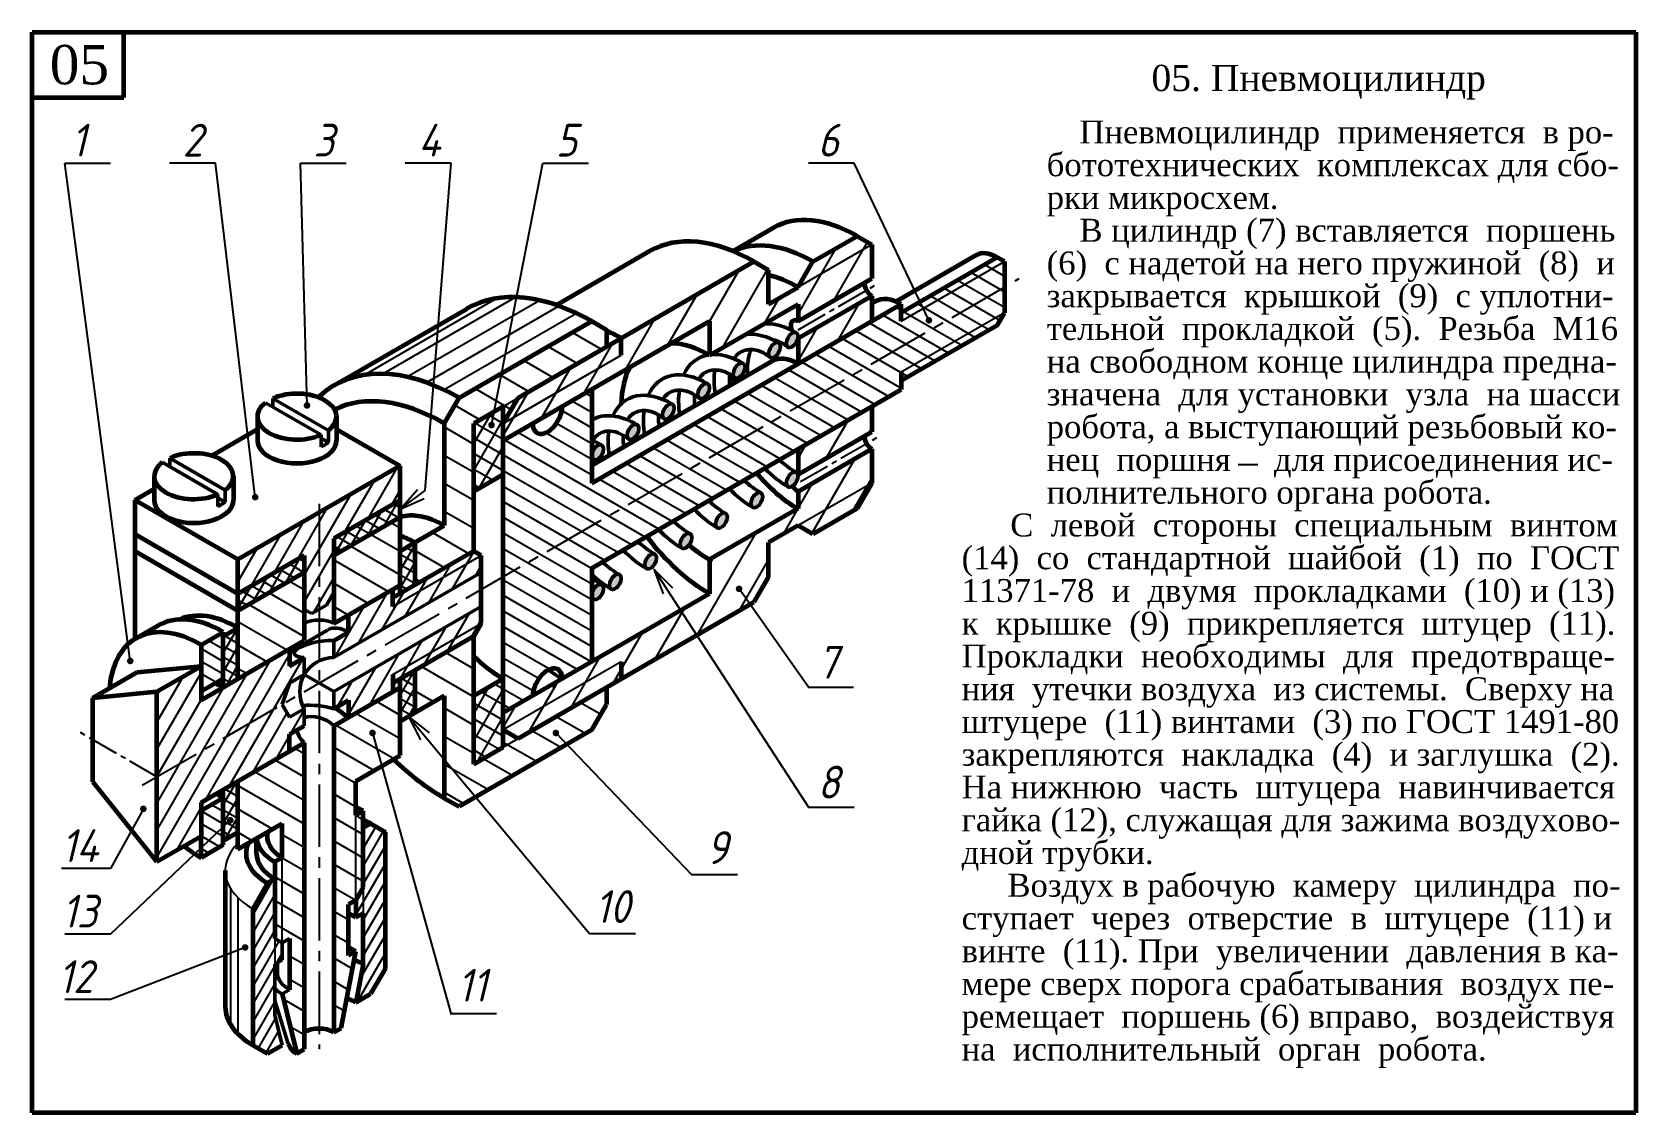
# Model space of a CAD drawing. Header units: millimetres. Extents: x -255 to 513, y 132 to 472.
# Drawn here: x -255 to -10, y 132 to 297 of the extents above; entities that cross this region are included whole.
import ezdxf

# ---------------------------------------------------------------- set-up
doc = ezdxf.new("R2010")
doc.units = ezdxf.units.MM
doc.header["$LTSCALE"] = 0.5
doc.linetypes.add('осевая2', pattern=[28.575, 19.05, -3.175, 3.175, -3.175])
doc.styles.get("Standard").update_dxf_attribs({"font": 'isocpeui.ttf', "width": 0.9})
doc.styles.add('стиль1', font='TIMES.TTF')
pattern_1 = [(150, (-287.7212, 68.9085), (-1.54781, -2.68089), [])]
pattern_2 = [(60, (-287.7212, 68.9085), (-1.78726, 1.031875), [])]
pattern_3 = [(60, (-287.7212, 68.9085), (-1.251082, 0.722313), []), (150, (-287.7212, 68.9085), (-0.722313, -1.251082), [])]

msp = doc.modelspace()

# ---------------------------------------------------------------- hatches: boundary and pattern name
at = {"lineweight": -3}
h = msp.add_hatch(dxfattribs=at)
h.set_pattern_fill('ANSI31', scale=1.17, angle=15, style=0)
h.set_pattern_definition([(60, (-287.7212, 68.9085), (-3.21707, 1.857375), [])])
h.paths.add_polyline_path([(-165.01, 247.66), (-165.01, 250.26), (-180.77, 241.16), (-183.02, 237.26)], flags=17)
h.paths.add_polyline_path([(-151.5, 252.86), (-151.5, 247.66), (-137.99, 255.46), (-137.99, 252.86), (-126.73, 259.36), (-126.73, 264.56), (-137.99, 258.06), (-142.49, 255.46), (-142.49, 260.66), (-144.74, 261.96), (-165.01, 250.26), (-165.01, 247.66), (-183.02, 237.26), (-183.02, 234.66)])
h.paths.add_polyline_path([(-126.73, 264.56), (-128.98, 265.86), (-135.73, 261.96), (-137.99, 258.06)])
h.paths.add_polyline_path([(-128.98, 224.26), (-126.73, 228.16), (-137.99, 221.66), (-135.73, 220.36)])
h.paths.add_polyline_path([(-126.73, 228.16), (-126.73, 233.36), (-137.99, 226.86), (-137.99, 224.26), (-151.5, 216.46), (-151.5, 211.26), (-183.02, 193.06), (-183.02, 190.46), (-165.01, 200.86), (-165.01, 198.26), (-144.74, 209.96), (-142.49, 213.86), (-142.49, 219.06), (-137.99, 221.66)])
h.paths.add_polyline_path([(-165.01, 198.26), (-165.01, 200.86), (-183.02, 190.46), (-180.77, 189.16)])
h = msp.add_hatch(dxfattribs=at)
h.set_pattern_fill('ANSI31', scale=0.65, angle=105, style=0)
h.set_pattern_definition([(150, (-287.7212, 68.9085), (-1.031875, -1.78726), [])])
edge = h.paths.add_edge_path()
edge.add_line((-169.51, 242.46), (-174.01, 239.86))
edge.add_ellipse((-176.26, 238.56), major_axis=(-1.59, -2.76), ratio=0.57735, start_angle=315, end_angle=495, ccw=False)
edge.add_line((-178.52, 237.26), (-183.02, 234.66))
edge.add_line((-183.02, 234.66), (-183.02, 213.86))
edge.add_line((-183.02, 213.86), (-106.46, 258.06))
edge.add_line((-106.46, 258.06), (-106.46, 261.96))
edge.add_line((-106.46, 261.96), (-122.22, 252.86))
edge.add_line((-122.22, 252.86), (-122.22, 255.46))
edge.add_line((-122.22, 255.46), (-169.51, 228.16))
edge.add_line((-169.51, 228.16), (-169.51, 242.46))
h.paths.add_polyline_path([(-122.22, 254.16), (-122.22, 252.86), (-106.46, 261.96), (-107.59, 262.61)])
h.paths.add_polyline_path([(-107.59, 252.21), (-106.46, 254.16), (-122.22, 245.06), (-122.22, 243.76)], flags=17)
edge = h.paths.add_edge_path()
edge.add_line((-183.02, 213.86), (-183.02, 193.06))
edge.add_line((-183.02, 193.06), (-178.52, 195.66))
edge.add_ellipse((-176.26, 196.96), major_axis=(-1.59, -2.76), ratio=0.57735, start_angle=135, end_angle=315, ccw=False)
edge.add_line((-174.01, 198.26), (-169.51, 200.86))
edge.add_line((-169.51, 200.86), (-169.51, 215.16))
edge.add_line((-169.51, 215.16), (-122.22, 242.46))
edge.add_line((-122.22, 242.46), (-122.22, 245.06))
edge.add_line((-122.22, 245.06), (-106.46, 254.16))
edge.add_line((-106.46, 254.16), (-106.46, 258.06))
edge.add_line((-106.46, 258.06), (-183.02, 213.86))
h = msp.add_hatch(dxfattribs=at)
h.set_pattern_fill('ANSI31', scale=1.17, angle=15, style=0)
h.set_pattern_definition([(60, (3.4577, -58.0217), (-3.217068, 1.857375), [])])
h.paths.add_polyline_path([(-137.99, 250.26), (-137.99, 246.36), (-126.73, 252.86), (-126.73, 256.76)])
h.paths.add_polyline_path([(-137.99, 233.36), (-137.99, 229.46), (-126.73, 235.96), (-126.73, 239.86)])
h = msp.add_hatch(dxfattribs=at)
h.set_pattern_fill('ANSI31', scale=1.17, angle=105, style=0)
h.set_pattern_definition([(150, (-287.7212, 68.9085), (-1.857375, -3.21707), [])])
h.paths.add_polyline_path([(-192.03, 221.66), (-196.53, 219.06), (-196.53, 212.56), (-187.52, 217.76), (-187.52, 237.26), (-183.02, 239.86), (-180.77, 241.16), (-167.26, 248.96), (-167.26, 251.56), (-169.51, 252.86), (-189.77, 241.16), (-192.03, 237.26)])
h.paths.add_polyline_path([(-187.52, 204.76), (-196.53, 199.56), (-196.53, 193.06), (-192.03, 195.66), (-192.03, 180.06), (-189.77, 178.76), (-169.51, 190.46), (-167.26, 194.36), (-167.26, 196.96), (-180.77, 189.16), (-183.02, 187.86), (-187.52, 185.26)])
h.paths.add_polyline_path([(-180.77, 241.16), (-183.02, 239.86), (-183.02, 237.26)], flags=17)
h.paths.add_polyline_path([(-180.77, 189.16), (-183.02, 190.46), (-183.02, 187.86)], flags=17)
h = msp.add_hatch(color=7)
edge = h.paths.add_edge_path()
edge.add_ellipse((-168.61, 232.84), major_axis=(-0.64, -1.1), ratio=0.57735, start_angle=0, end_angle=360)
edge = h.paths.add_edge_path()
edge.add_ellipse((-163.2, 235.96), major_axis=(-0.64, -1.1), ratio=0.57735, start_angle=0, end_angle=360)
edge = h.paths.add_edge_path()
edge.add_ellipse((-157.8, 239.08), major_axis=(-0.64, -1.1), ratio=0.57735, start_angle=0, end_angle=360)
edge = h.paths.add_edge_path()
edge.add_ellipse((-152.4, 242.2), major_axis=(-0.64, -1.1), ratio=0.57735, start_angle=0, end_angle=360)
edge = h.paths.add_edge_path()
edge.add_ellipse((-146.99, 245.32), major_axis=(-0.64, -1.1), ratio=0.57735, start_angle=0, end_angle=360)
edge = h.paths.add_edge_path()
edge.add_ellipse((-141.59, 248.44), major_axis=(-0.64, -1.1), ratio=0.57735, start_angle=0, end_angle=360)
edge = h.paths.add_edge_path()
edge.add_ellipse((-138.89, 228.68), major_axis=(-0.64, -1.1), ratio=0.57735, start_angle=0, end_angle=360)
edge = h.paths.add_edge_path()
edge.add_ellipse((-144.29, 225.56), major_axis=(-0.64, -1.1), ratio=0.57735, start_angle=0, end_angle=360)
edge = h.paths.add_edge_path()
edge.add_ellipse((-149.69, 222.44), major_axis=(-0.64, -1.1), ratio=0.57735, start_angle=0, end_angle=360)
edge = h.paths.add_edge_path()
edge.add_ellipse((-155.1, 219.32), major_axis=(-0.64, -1.1), ratio=0.57735, start_angle=0, end_angle=360)
edge = h.paths.add_edge_path()
edge.add_ellipse((-160.5, 216.2), major_axis=(-0.64, -1.1), ratio=0.57735, start_angle=0, end_angle=360)
edge = h.paths.add_edge_path()
edge.add_ellipse((-165.91, 213.08), major_axis=(-0.64, -1.1), ratio=0.57735, start_angle=0, end_angle=360)
edge = h.paths.add_edge_path()
edge.add_ellipse((-168.61, 211.52), major_axis=(-0.64, -1.1), ratio=0.57735, start_angle=0, end_angle=360)
edge = h.paths.add_edge_path()
edge.add_ellipse((-138.89, 250), major_axis=(-0.64, -1.1), ratio=0.57735, start_angle=0, end_angle=360)
h = msp.add_hatch(dxfattribs=at)
h.set_pattern_fill('ANSI37', scale=0.65, angle=15, style=0)
h.set_pattern_definition([(60, (-287.7212, 68.9085), (-1.78726, 1.031875), []), (150, (-287.7212, 68.9085), (-1.031875, -1.78726), [])])
h.paths.add_polyline_path([(-187.52, 226.86), (-183.02, 229.46), (-183.02, 239.86), (-187.52, 237.26)])
h.paths.add_polyline_path([(-187.52, 185.26), (-183.02, 187.86), (-183.02, 198.26), (-187.52, 195.66)])
h = msp.add_hatch(dxfattribs=at)
h.set_pattern_fill('ANSI31', scale=0.65, angle=15, style=0)
h.set_pattern_definition(pattern_2)
h.paths.add_polyline_path([(-213.42, 217.11), (-213.42, 208.87), (-212.29, 208.22), (-211.16, 208.87), (-211.16, 223.61), (-223.55, 216.46), (-223.55, 211.26)])
h.paths.add_polyline_path([(-198.78, 225.56), (-198.78, 230.76), (-211.16, 223.61), (-211.16, 208.87), (-210.04, 209.52), (-208.91, 211.47), (-208.91, 219.71)])
h = msp.add_hatch(dxfattribs=at)
h.set_pattern_fill('ANSI37', scale=0.455, angle=15, style=0)
h.set_pattern_definition(pattern_3)
h.paths.add_polyline_path([(-223.55, 211.26), (-223.55, 208.66), (-213.42, 214.51), (-213.42, 217.11)])
h.paths.add_polyline_path([(-208.91, 219.71), (-208.91, 217.11), (-198.78, 222.96), (-198.78, 225.56)])
h = msp.add_hatch(dxfattribs=at)
h.set_pattern_fill('ANSI31', scale=0.975, angle=105, style=0)
h.set_pattern_definition(pattern_1)
h.paths.add_polyline_path([(-223.55, 208.66), (-223.55, 198.26), (-213.42, 204.11), (-213.42, 214.51)])
h.paths.add_polyline_path([(-208.91, 206.71), (-198.78, 212.56), (-198.78, 222.96), (-208.91, 217.11)])
h = msp.add_hatch(dxfattribs=at)
h.set_pattern_fill('ANSI37', scale=0.429, angle=15, style=0)
h.set_pattern_definition([(60, (-287.7212, 68.9085), (-1.179592, 0.681038), []), (150, (-287.7212, 68.9085), (-0.681038, -1.179592), [])])
h.paths.add_polyline_path([(-196.53, 219.06), (-198.78, 217.76), (-198.78, 211.26), (-196.53, 212.56)])
h.paths.add_polyline_path([(-196.53, 199.56), (-198.78, 198.26), (-198.78, 191.76), (-196.53, 193.06)])
h = msp.add_hatch(dxfattribs=at)
h.set_pattern_fill('ANSI31', scale=0.65, angle=15, style=0)
h.set_pattern_definition(pattern_2)
h.paths.add_polyline_path([(-216.79, 194.36), (-215.67, 197.61), (-213.42, 198.91), (-213.42, 201.51), (-215.67, 200.21), (-215.67, 202.81), (-229.18, 195.01), (-229.18, 200.21), (-235.93, 196.31), (-235.93, 183.31)])
h.paths.add_polyline_path([(-215.67, 187.21), (-215.67, 189.81), (-213.42, 191.11), (-213.42, 193.71), (-215.67, 192.41), (-216.79, 194.36), (-235.93, 183.31), (-235.93, 170.31), (-229.18, 174.21), (-229.18, 179.41)])
h.paths.add_polyline_path([(-206.66, 208.01), (-206.66, 205.41), (-208.91, 204.11), (-208.91, 201.51), (-186.4, 214.51), (-186.4, 217.11), (-199.91, 209.31), (-199.91, 211.91)])
h.paths.add_polyline_path([(-208.91, 196.31), (-208.91, 193.71), (-206.66, 195.01), (-206.66, 192.41), (-199.91, 196.31), (-199.91, 198.91), (-186.4, 206.71), (-186.4, 209.31)])
h.paths.add_polyline_path([(-199.91, 210.61), (-199.91, 209.31), (-186.4, 217.11), (-187.52, 217.76)])
h.paths.add_polyline_path([(-199.91, 198.91), (-199.91, 197.61), (-187.52, 204.76), (-186.4, 206.71)])
h = msp.add_hatch(dxfattribs=at)
h.set_pattern_fill('ANSI37', scale=0.455, angle=15, style=0)
h.set_pattern_definition(pattern_3)
h.paths.add_polyline_path([(-223.55, 206.06), (-225.8, 204.76), (-225.8, 196.96), (-223.55, 198.26)])
h.paths.add_polyline_path([(-223.55, 182.66), (-225.8, 181.36), (-225.8, 173.56), (-223.55, 174.86)])
h = msp.add_hatch(dxfattribs=at)
h.set_pattern_fill('ANSI31', scale=0.52, angle=105, style=0)
h.set_pattern_definition([(150, (-287.7212, 68.9085), (-0.8255, -1.429808), [])])
h.paths.add_polyline_path([(-225.8, 205.41), (-229.18, 203.46), (-229.18, 200.21), (-229.18, 196.31), (-225.8, 198.26)])
h.paths.add_polyline_path([(-225.8, 180.06), (-229.18, 178.11), (-229.18, 174.21), (-229.18, 170.96), (-225.8, 172.91)])
h = msp.add_hatch(dxfattribs=at)
h.set_pattern_fill('ANSI31', scale=0.975, angle=105, style=0)
h.set_pattern_definition(pattern_1)
h.paths.add_polyline_path([(-216.79, 170.96), (-217.92, 170.31), (-217.92, 158.61), (-216.79, 157.96)], flags=17)
h.paths.add_polyline_path([(-213.42, 188.51), (-223.55, 182.66), (-223.55, 172.26), (-216.79, 176.16), (-216.79, 170.96), (-216.79, 157.96), (-215.67, 158.61), (-215.67, 150.81), (-216.79, 150.16), (-214.54, 141.06), (-213.42, 141.71)])
h.paths.add_polyline_path([(-205.54, 177.46), (-205.54, 182.66), (-198.78, 186.56), (-198.78, 196.96), (-208.91, 191.11), (-208.91, 144.31), (-207.79, 144.96), (-205.54, 156.66), (-206.66, 156.01), (-206.66, 163.81), (-205.54, 164.46)])
h.paths.add_polyline_path([(-204.41, 178.11), (-205.54, 177.46), (-205.54, 164.46), (-204.41, 166.41)], flags=17)
h = msp.add_hatch(dxfattribs=at)
h.set_pattern_fill('ANSI31', scale=0.429, angle=15, style=0)
h.set_pattern_definition([(60, (-287.7212, 68.9085), (-1.179592, 0.681038), [])])
h.paths.add_polyline_path([(-217.92, 154.71), (-217.92, 158.61), (-217.92, 167.71), (-219.05, 167.06), (-221.3, 163.16), (-221.3, 142.36), (-219.05, 141.06), (-216.79, 142.36), (-217.92, 146.91)])
h.paths.add_polyline_path([(-217.92, 154.71), (-216.79, 155.36), (-216.79, 157.96), (-217.92, 158.61)], flags=17)
h.paths.add_polyline_path([(-204.41, 166.41), (-205.54, 164.46), (-205.54, 161.86), (-204.41, 162.51)], flags=17)
h.paths.add_polyline_path([(-204.41, 162.51), (-204.41, 154.71), (-205.54, 148.86), (-203.28, 150.16), (-201.03, 154.06), (-201.03, 174.86), (-203.28, 176.16), (-204.41, 175.51), (-204.41, 166.41)])

# ---------------------------------------------------------------- linework, layer by layer
at = {"color": 7, "lineweight": 60}
for p, q in [((-255, 132), (-255, 297)), ((-255, 297), (-10, 297)), ((-241, 287), (-241, 297)), ((-10, 297), (-10, 132)), ((-255, 287), (-241, 287)), ((-141.72, 267.12), (-147.92, 263.54)), ((-135.73, 261.96), (-128.98, 265.86)), ((-128.98, 265.86), (-126.73, 264.56)), ((-160.66, 263.54), (-174.87, 255.33)), ((-126.73, 264.56), (-126.73, 259.36)), ((-110.77, 262.92), (-123.02, 255.85)), ((-107.59, 262.61), (-122.22, 254.16)), ((-106.46, 261.96), (-107.59, 262.61)), ((-180.77, 241.16), (-144.74, 261.96)), ((-144.74, 261.96), (-142.49, 260.66)), ((-142.49, 255.46), (-142.49, 260.66)), ((-137.99, 258.06), (-135.73, 261.96)), ((-106.46, 261.96), (-106.46, 254.16)), ((-142.49, 255.46), (-137.99, 258.06)), ((-137.99, 252.86), (-126.73, 259.36)), ((-169.51, 228.16), (-122.22, 255.46)), ((-151.5, 247.66), (-137.99, 255.46)), ((-137.99, 250.26), (-126.73, 256.76)), ((-137.99, 255.46), (-137.99, 252.86)), ((-126.73, 256.76), (-126.73, 252.86)), ((-126.2, 255.85), (-126.73, 255.55)), ((-122.22, 252.86), (-122.22, 255.46)), ((-208.88, 243.05), (-188.61, 254.75)), ((-189.77, 241.16), (-169.51, 252.86)), ((-183.02, 234.66), (-151.5, 252.86)), ((-169.51, 252.86), (-167.26, 251.56)), ((-151.5, 252.86), (-151.5, 247.66)), ((-107.59, 252.21), (-106.46, 254.16)), ((-167.26, 251.56), (-167.26, 248.96)), ((-165.01, 247.66), (-165.01, 250.26)), ((-137.99, 250.26), (-137.99, 246.36)), ((-107.59, 252.21), (-122.22, 243.76)), ((-141.97, 246.75), (-169.51, 230.85)), ((-122.22, 245.06), (-122.22, 242.46)), ((-192.03, 237.26), (-189.77, 241.16)), ((-183.02, 237.26), (-180.77, 241.16)), ((-169.51, 215.16), (-122.22, 242.46)), ((-169.51, 242.46), (-169.51, 228.16)), ((-220.59, 238.3), (-220.59, 234.66)), ((-208.49, 238.3), (-208.49, 234.66)), ((-183.02, 239.86), (-187.52, 237.26)), ((-183.02, 187.86), (-183.02, 239.86)), ((-126.73, 239.86), (-126.73, 235.96)), ((-227.6, 232.32), (-220.59, 236.37)), ((-208.49, 236.37), (-198.78, 230.76)), ((-192.03, 237.26), (-192.03, 221.66)), ((-187.52, 217.76), (-187.52, 237.26)), ((-137.99, 229.46), (-126.73, 235.96)), ((-137.99, 233.36), (-137.99, 229.46)), ((-137.99, 226.86), (-126.73, 233.36)), ((-126.73, 233.36), (-126.73, 228.16)), ((-198.78, 230.76), (-223.55, 216.46)), ((-198.78, 211.26), (-198.78, 230.76)), ((-236.35, 229.2), (-236.35, 225.56)), ((-224.25, 229.2), (-224.25, 225.56)), ((-183.02, 229.46), (-187.52, 226.86)), ((-126.73, 228.16), (-128.98, 224.26)), ((-239.31, 225.56), (-236.35, 227.27)), ((-239.31, 225.56), (-239.31, 204.34)), ((-223.55, 216.46), (-239.31, 225.56)), ((-198.78, 225.56), (-208.91, 219.71)), ((-137.99, 226.86), (-137.99, 224.26)), ((-198.78, 222.96), (-208.91, 217.11)), ((-137.99, 224.26), (-151.5, 216.46)), ((-128.98, 224.26), (-135.73, 220.36)), ((-196.53, 219.06), (-192.03, 221.66)), ((-137.99, 221.66), (-142.49, 219.06)), ((-135.73, 220.36), (-137.99, 221.66)), ((-223.55, 211.26), (-239.31, 220.36)), ((-208.91, 219.71), (-208.91, 206.71)), ((-198.78, 217.76), (-196.53, 219.06)), ((-196.53, 219.06), (-196.53, 212.56)), ((-142.49, 213.86), (-142.49, 219.06)), ((-223.55, 208.66), (-239.31, 217.76)), ((-213.42, 217.11), (-223.55, 211.26)), ((-223.55, 198.26), (-223.55, 216.46)), ((-213.42, 217.11), (-213.42, 204.11)), ((-187.52, 217.76), (-199.91, 210.61)), ((-186.4, 217.11), (-187.52, 217.76)), ((-186.4, 206.71), (-186.4, 217.11)), ((-151.5, 216.46), (-151.5, 211.26)), ((-213.42, 214.51), (-223.55, 208.66)), ((-169.51, 215.16), (-169.51, 200.86)), ((-142.49, 213.86), (-144.74, 209.96)), ((-208.91, 206.71), (-198.78, 212.56)), ((-199.91, 209.31), (-199.91, 211.91)), ((-151.5, 211.26), (-183.02, 193.06)), ((-180.77, 189.16), (-144.74, 209.96)), ((-239.13, 204.44), (-235.75, 206.39)), ((-225.8, 204.76), (-223.55, 206.06)), ((-206.66, 205.41), (-206.66, 208.01)), ((-186.4, 206.71), (-187.52, 204.76)), ((-229.18, 203.46), (-225.8, 205.41)), ((-229.18, 195.01), (-213.42, 204.11)), ((-229.18, 203.46), (-229.18, 200.21)), ((-225.8, 196.96), (-225.8, 205.41)), ((-208.91, 204.11), (-206.66, 205.41)), ((-187.52, 204.76), (-199.91, 197.61)), ((-187.52, 185.26), (-187.52, 204.76)), ((-215.67, 202.81), (-215.67, 200.21)), ((-215.67, 200.21), (-213.42, 201.51)), ((-199.91, 198.91), (-199.91, 196.31)), ((-196.53, 199.56), (-196.53, 193.06)), ((-165.01, 200.86), (-165.01, 198.26)), ((-225.8, 198.26), (-229.18, 196.31)), ((-208.91, 191.11), (-198.78, 196.96)), ((-198.78, 186.56), (-198.78, 198.26)), ((-183.02, 198.26), (-187.52, 195.66)), ((-167.26, 196.96), (-167.26, 194.36)), ((-208.91, 193.71), (-206.66, 195.01)), ((-206.66, 195.01), (-206.66, 192.41)), ((-192.03, 195.66), (-196.53, 193.06)), ((-192.03, 195.66), (-192.03, 180.06)), ((-169.51, 190.46), (-167.26, 194.36)), ((-215.67, 189.81), (-213.42, 191.11)), ((-208.91, 191.11), (-208.91, 144.31)), ((-196.53, 193.06), (-198.78, 191.76)), ((-215.67, 187.21), (-215.67, 189.81)), ((-169.51, 190.46), (-189.77, 178.76)), ((-183.02, 190.46), (-180.77, 189.16)), ((-229.18, 179.41), (-213.42, 188.51)), ((-213.42, 188.51), (-213.42, 141.71)), ((-205.54, 182.66), (-198.78, 186.56)), ((-187.52, 185.26), (-183.02, 187.86)), ((-225.8, 172.91), (-225.8, 181.36)), ((-223.55, 172.26), (-223.55, 182.66)), ((-205.54, 177.46), (-205.54, 182.66)), ((-225.8, 180.06), (-229.18, 178.11)), ((-192.03, 180.06), (-189.77, 178.76)), ((-204.41, 178.11), (-205.54, 177.46)), ((-204.41, 166.41), (-204.41, 178.11)), ((-225.8, 173.56), (-223.55, 174.86)), ((-223.55, 172.26), (-216.79, 176.16)), ((-216.79, 170.96), (-216.79, 176.16)), ((-203.28, 176.16), (-204.41, 175.51)), ((-203.28, 176.16), (-201.03, 174.86)), ((-201.03, 154.06), (-201.03, 174.86)), ((-225.8, 172.91), (-229.18, 170.96)), ((-220.72, 171.61), (-220.72, 173.89)), ((-216.79, 170.96), (-217.92, 170.31)), ((-217.92, 170.31), (-217.92, 158.61)), ((-225.49, 169.01), (-225.49, 148.21)), ((-219.05, 167.06), (-221.3, 163.16)), ((-217.92, 167.71), (-219.05, 167.06)), ((-205.54, 164.46), (-206.66, 163.81)), ((-204.41, 166.41), (-205.54, 164.46)), ((-205.54, 164.46), (-205.54, 161.86)), ((-221.3, 163.16), (-221.3, 142.36)), ((-206.66, 156.01), (-206.66, 163.81)), ((-205.54, 161.86), (-204.41, 162.51)), ((-204.41, 154.71), (-204.41, 162.51)), ((-215.67, 158.61), (-215.67, 150.81)), ((-207.79, 144.96), (-205.54, 156.66)), ((-205.54, 156.66), (-206.66, 156.01)), ((-204.41, 154.71), (-205.54, 148.86)), ((-201.03, 154.06), (-203.28, 150.16)), ((-216.79, 150.16), (-214.54, 141.06)), ((-205.54, 148.86), (-203.28, 150.16)), ((-208.91, 144.31), (-207.79, 144.96)), ((-221.3, 142.36), (-219.05, 141.06)), ((-219.05, 141.06), (-216.79, 142.36)), ((-214.54, 141.06), (-213.42, 141.71)), ((-10, 132), (-255, 132))]:
    msp.add_line(p, q, dxfattribs=at)
at = {"color": 7, "lineweight": -3}
for p, q in [((-240, 201), (-250, 277)), ((-250, 277), (-243, 277)), ((-227, 277), (-234, 277)), ((-220.91, 226), (-227, 277)), ((-213, 240), (-214, 277)), ((-214, 277), (-207, 277)), ((-191, 277), (-198, 277)), ((-194.93, 227), (-191, 277)), ((-184.82, 237.01), (-177, 277)), ((-177, 277), (-170, 277)), ((-129.4, 277), (-136.4, 277)), ((-118, 253), (-129.4, 277)), ((-126.73, 264.56), (-137.99, 258.06)), ((-122.22, 252.86), (-106.46, 261.96)), ((-204.24, 244.66), (-183.98, 256.36)), ((-201.42, 244.84), (-181.15, 256.54)), ((-197.73, 244.37), (-177.46, 256.07)), ((-194.74, 243.49), (-174.47, 255.19)), ((-192.13, 242.4), (-171.86, 254.1)), ((-106.46, 254.16), (-122.22, 245.06)), ((-183.02, 237.26), (-165.01, 247.66)), ((-169.51, 245.06), (-183.02, 237.26)), ((-126.73, 228.16), (-137.99, 221.66)), ((-198.78, 224.16), (-196.13, 227.15)), ((-198.78, 224.16), (-194.93, 227)), ((-198.78, 224.16), (-195.13, 225.79)), ((-199.91, 209.31), (-186.4, 217.11)), ((-160, 215), (-136.4, 178.7)), ((-160, 215), (-157.18, 212.18)), ((-160, 215), (-158.59, 211.26)), ((-136.4, 197), (-147, 212)), ((-199.91, 198.91), (-186.4, 206.71)), ((-165.01, 200.86), (-183.02, 190.46)), ((-136.5, 197), (-129.5, 197)), ((-197.49, 192.5), (-169.83, 159.39)), ((-197.49, 192.5), (-195.66, 188.95)), ((-197.49, 192.5), (-194.36, 190.02)), ((-203, 190), (-191, 147)), ((-175, 190), (-154.25, 168.39)), ((-238, 178.43), (-243, 169.3)), ((-243, 159.3), (-224.72, 176.67)), ((-205.54, 164.46), (-205.54, 177.46)), ((-136.4, 178.7), (-129.4, 178.7)), ((-243, 169.3), (-250.5, 169.3)), ((-216.79, 157.96), (-216.79, 170.96)), ((-154.25, 168.39), (-147.25, 168.39)), ((-224.67, 166.25), (-224.67, 145.45)), ((-223.55, 164.85), (-223.55, 144.05)), ((-204.41, 166.41), (-204.41, 162.51)), ((-243, 159.3), (-250, 159.3)), ((-169.83, 159.39), (-162.83, 159.39)), ((-222.46, 157.26), (-243, 149.3)), ((-217.92, 158.61), (-217.92, 154.71)), ((-243, 149.3), (-250, 149.3))]:
    msp.add_line(p, q, dxfattribs=at)
at = {"color": 7, "linetype": 'осевая2', "lineweight": -3}
for p, q in [((-238.18, 182.01), (-104.21, 259.36)), ((-211.16, 225), (-211.16, 141.71))]:
    msp.add_line(p, q, dxfattribs=at)
at = {"color": 7, "linetype": 'осевая2', "lineweight": -3, "ltscale": 0.5}
for p, q in [((-137.99, 251.56), (-125.79, 258.6)), ((-137.62, 228.37), (-125.42, 235.41)), ((-235.93, 183.31), (-247.61, 190.05))]:
    msp.add_line(p, q, dxfattribs=at)
at = {"color": 7, "lineweight": 50}
for p, q in [((-210.86, 235.52), (-219.35, 240.42)), ((-218.22, 241.07), (-218.22, 239.77)), ((-209.74, 236.17), (-218.22, 241.07)), ((-210.86, 235.52), (-210.86, 233.7)), ((-209.74, 236.17), (-209.74, 234.35)), ((-209.74, 234.35), (-210.86, 235)), ((-226.63, 226.42), (-235.11, 231.32)), ((-225.5, 227.07), (-233.98, 231.97)), ((-233.98, 231.97), (-233.98, 230.67)), ((-226.63, 226.42), (-226.63, 224.6)), ((-225.5, 225.25), (-226.63, 225.9)), ((-225.5, 227.07), (-225.5, 225.25)), ((-186.4, 214.51), (-208.91, 201.51)), ((-210.04, 209.52), (-208.91, 211.47)), ((-212.29, 208.22), (-213.42, 208.87)), ((-212.29, 208.22), (-210.04, 209.52)), ((-208.91, 196.31), (-186.4, 209.31)), ((-209.85, 205.72), (-215.67, 202.36)), ((-208.91, 204.11), (-208.91, 201.51)), ((-213.42, 201.51), (-213.42, 198.91)), ((-213.42, 198.91), (-215.67, 197.61)), ((-208.91, 196.31), (-213.42, 198.91)), ((-215.67, 197.61), (-216.79, 194.36)), ((-208.91, 196.31), (-208.91, 193.71)), ((-216.79, 194.36), (-215.67, 192.41)), ((-215.67, 192.41), (-213.42, 193.71)), ((-213.42, 193.71), (-213.42, 191.11)), ((-217.92, 158.61), (-216.79, 157.96)), ((-215.67, 158.61), (-216.79, 157.96)), ((-216.79, 157.96), (-216.79, 155.36)), ((-217.92, 154.71), (-216.79, 155.36)), ((-217.92, 146.91), (-217.92, 154.71)), ((-217.53, 153.41), (-217.53, 154.93)), ((-215.67, 150.81), (-216.79, 150.16)), ((-217.92, 149.14), (-215.87, 142.52)), ((-216.79, 142.36), (-217.92, 146.91))]:
    msp.add_line(p, q, dxfattribs=at)
at = {"color": 7}
for p, q in [((-183.02, 239.86), (-180.77, 241.16)), ((-183.02, 213.86), (-183.02, 234.66)), ((-183.02, 213.86), (-183.02, 229.46)), ((-196.53, 212.56), (-187.52, 217.76)), ((-169.51, 195.66), (-167.26, 196.96)), ((-183.02, 187.86), (-180.77, 189.16)), ((-191.04, 147.15), (-184.04, 147.15))]:
    msp.add_line(p, q, dxfattribs=at)
msp.add_line((-70.77, 230.99), (-67.76, 230.99))
at = {"lineweight": 60}
for p, q in [((-245.73, 195.37), (-238.97, 199.27)), ((-238.97, 199.27), (-229.18, 200.21)), ((-235.93, 196.31), (-229.18, 200.21)), ((-229.18, 200.21), (-229.18, 195.01)), ((-245.73, 195.37), (-235.93, 196.31)), ((-235.93, 170.31), (-235.93, 196.31)), ((-245.73, 182.55), (-245.73, 195.37)), ((-245.73, 182.55), (-235.93, 170.31)), ((-229.18, 179.41), (-229.18, 174.21)), ((-229.18, 174.21), (-235.93, 170.31)), ((-229.18, 170.96), (-229.18, 174.21))]:
    msp.add_line(p, q, dxfattribs=at)
at = {"color": 7, "const_width": 0.5}
for points in [[(-118.25, 253, 1), (-117.75, 253, 1)], [(-213.25, 240, 1), (-212.75, 240, 1)], [(-185.07, 237.01, 1), (-184.57, 237.01, 1)], [(-221.16, 226, 1), (-220.66, 226, 1)], [(-147.25, 212, 1), (-146.75, 212, 1)], [(-240.25, 201, 1), (-239.75, 201, 1)], [(-203.25, 190, 1), (-202.75, 190, 1)], [(-175.25, 190, 1), (-174.75, 190, 1)], [(-224.97, 176.67, 1), (-224.47, 176.67, 1)], [(-222.71, 157.26, 1), (-222.21, 157.26, 1)]]:
    msp.add_lwpolyline(points, format="xyb", close=True, dxfattribs=at)
at = {"const_width": 0.5}
msp.add_lwpolyline([(-238.25, 178.43, 1), (-237.75, 178.43, 1)], format="xyb", close=True, dxfattribs=at)
at = {"color": 7, "lineweight": 50}
msp.add_arc((-208.91, 196.31), 5.2, 90, 210, dxfattribs=at)
at = {"color": 7, "lineweight": 60}
for centre, major_axis, start_param, end_param in [((-128.98, 245.06), (12.74, -22.06), 2.356194, 3.141593), ((-144.74, 235.96), (15.92, -27.58), 8.63938, 9.424778), ((-135.73, 241.16), (12.74, -22.06), 2.356194, 3.097384), ((-107.59, 257.41), (3.18, -5.52), 8.63938, 9.424778), ((-137.99, 239.86), (11.15, -19.3), 2.356194, 2.645946), ((-169.51, 221.66), (19.11, -33.09), 8.63938, 9.424778), ((-126.73, 258.06), (0.8, -1.38), 3.926991, 5.497787), ((-122.22, 248.96), (3.98, -6.89), 2.356194, 3.141593), ((-137.99, 251.56), (0.8, -1.38), 2.356194, 4.432649), ((-165.01, 224.26), (15.92, -27.58), 2.356194, 2.456362), ((-137.99, 251.56), (0.8, -1.38), 5.477408, 5.497787), ((-151.5, 232.05), (9.55, -16.54), 8.63882, 9.085746), ((-189.77, 209.96), (19.11, -33.09), 2.356194, 3.277802), ((-151.5, 232.05), (9.55, -16.54), 3.480625, 3.900177), ((-137.99, 239.86), (3.98, -6.89), 2.356194, 3.141593), ((-214.54, 238.3), (-6.05, 0), 5.629749, 8.507418), ((-214.54, 238.3), (-6.05, 0), 8.771341, 11.649011), ((-192.03, 208.66), (17.51, -30.33), 2.356194, 3.099894), ((-176.26, 238.56), (-1.59, -2.76), 5.497787, 8.63938), ((-126.73, 234.66), (0.8, -1.38), 3.926991, 5.497787), ((-230.3, 229.2), (-6.05, 0), 8.771341, 11.649011), ((-214.54, 234.66), (-6.05, 0), 0, 3.141593), ((-230.3, 229.2), (-6.05, 0), 5.629749, 8.507418), ((-138.02, 239.84), (9.54, -16.53), 5.011796, 5.498895), ((-137.99, 228.16), (0.8, -1.38), 2.356194, 2.391352), ((-230.3, 225.56), (-6.05, 0), 0, 3.141593), ((-137.99, 228.16), (0.8, -1.38), 4.708771, 5.497787), ((-192.03, 208.66), (7.96, -13.79), 2.356194, 2.999696), ((-196.53, 206.06), (7.96, -13.79), 8.63938, 8.840738), ((-151.5, 232.05), (12.73, -22.06), 4.935247, 5.498), ((-151.5, 232.05), (9.55, -16.54), 5.263696, 5.498356), ((-223.55, 190.46), (9.55, -16.55), 2.356194, 3.078943), ((-229.18, 187.21), (9.95, -17.24), 2.356194, 3.831887), ((-225.8, 189.16), (9.95, -17.24), 2.356194, 3.141593), ((-183.02, 213.86), (9.55, -16.55), 5.15795, 5.497787), ((-176.26, 196.96), (-1.59, -2.76), 2.356194, 5.497787), ((-225.8, 189.16), (4.78, -8.27), 8.63938, 8.824109), ((-206.66, 200.21), (4.78, -8.27), 5.203272, 5.497787), ((-192.03, 208.66), (17.51, -30.33), 5.179129, 5.497787), ((-225.8, 189.16), (5.57, -9.65), 5.363526, 5.497787), ((-211.16, 174.2), (-9.55, 0), 3.926375, 4.081803), ((-211.16, 171.61), (-11.15, 0), 3.926991, 4.061252), ((-211.16, 174.2), (-7.95, 0), 6.137832, 7.070059), ((-211.16, 171.61), (-11.15, 0), 6.038887, 7.068583), ((-211.16, 171.61), (-9.55, 0), 6.283185, 7.068583), ((-211.16, 174.2), (-9.55, 0), 0.053465, 0.784783), ((-211.16, 158.61), (-7.96, 0), 3.926991, 4.111125), ((-211.16, 153.41), (-7.96, 0), 3.926991, 4.111125), ((-211.16, 150.81), (-9.55, 0), 3.926991, 4.114116), ((-211.16, 145.61), (-7.96, 0), 3.926991, 4.149153), ((-211.16, 148.21), (-14.33, 0), 6.283185, 7.068583), ((-211.16, 143.01), (-3.18, 0), 3.926991, 5.497787), ((-211.16, 143.01), (-4.78, 0), 6.460358, 7.068583)]:
    msp.add_ellipse(centre, major_axis=major_axis, ratio=0.57735, start_param=start_param, end_param=end_param, dxfattribs=at)
at = {"color": 7}
for centre, major_axis, start_param, end_param in [((-151.5, 232.05), (12.73, -22.06), 8.638953, 8.639593), ((-211.16, 174.2), (-7.95, 0), 9.981192, 10.211651)]:
    msp.add_ellipse(centre, major_axis=major_axis, ratio=0.57735, start_param=start_param, end_param=end_param, dxfattribs=at)
at = {"color": 7, "lineweight": 50}
for centre, major_axis, ratio, start_param, end_param in [((-138.25, 239.73), (-6.83, 12.13), 0.569882, -0.779352, -0.245386), ((-140.95, 238.17), (-6.83, 12.13), 0.569882, -0.779352, -0.245386), ((-146.36, 235.05), (6.98, -12.09), 0.57735, 2.921391, 3.540127), ((-146.36, 235.05), (-6.83, 12.13), 0.569882, -0.779352, -0.245386), ((-151.76, 231.93), (-6.99, 12.09), 0.574734, -0.788598, 0.3989), ((-140.95, 238.17), (6.98, -12.09), 0.57735, 3.781534, 4.107449), ((-138.25, 239.73), (-6.83, 12.13), 0.569882, 0.882894, 0.970431), ((-157.16, 228.81), (-6.99, 12.09), 0.574734, -0.788598, 0.397973), ((-146.36, 235.05), (6.98, -12.09), 0.57735, 3.781534, 4.107449), ((-162.57, 225.69), (-6.94, 12.11), 0.572626, -0.786082, -0.000118), ((-151.76, 231.93), (-6.99, 12.09), 0.574734, 0.640474, 0.965634), ((-163.84, 224.93), (-3.97, 11.01), 0.476561, -0.647105, 0.347492), ((-157.16, 228.81), (-6.99, 12.09), 0.574734, 0.640474, 0.965634), ((-214.54, 236.48), (-6.05, 0), 0.57735, 2.224233, 2.488156), ((-167.97, 222.55), (6.98, -12.09), 0.57735, 2.356194, 2.512631), ((-139.52, 238.97), (6.98, -12.09), 0.57735, 5.127551, 5.497787), ((-138.25, 239.68), (-5.46, 10.4), 0.58901, 2.092874, 2.413855), ((-143.65, 236.56), (-5.46, 10.4), 0.58901, 2.092874, 2.413855), ((-149.06, 233.44), (-5.46, 10.4), 0.58901, 2.092874, 2.413855), ((-144.93, 235.85), (6.98, -12.09), 0.57735, 5.127551, 5.497787), ((-230.3, 227.38), (-6.05, 0), 0.57735, 2.224233, 2.488156), ((-150.33, 232.73), (6.98, -12.09), 0.57735, 5.127551, 5.497787), ((-155.73, 229.61), (6.98, -12.09), 0.57735, 5.127551, 5.497787), ((-154.46, 230.32), (-5.46, 10.4), 0.58901, 2.092874, 2.413855), ((-159.87, 227.2), (-5.46, 10.4), 0.58901, 2.092874, 2.413855), ((-165.27, 224.08), (-5.46, 10.4), 0.58901, 2.092874, 2.413855), ((-161.14, 226.49), (-6.98, 12.09), 0.57735, 1.985958, 2.356194), ((-166.54, 223.37), (6.98, -12.09), 0.57735, 5.192543, 5.497787), ((-167.97, 222.55), (6.08, -10.53), 0.57735, 5.317931, 5.497787), ((-211.16, 205.41), (-3.18, 0), 0.57735, 3.926991, 5.497787), ((-206.66, 200.21), (3.18, -5.52), 0.57735, 2.356194, 3.141593), ((-211.16, 202.81), (3.8, 0.68), 0.295502, 0.88462, 4.026213), ((-174.01, 219.06), (12.74, -22.06), 0.57735, 5.379685, 5.497787), ((-211.16, 192.41), (-4.9, 0.62), 0.351042, 4.27949, 5.291119), ((-211.16, 189.81), (-3.19, 1.69), 0.66134, 4.320274, 5.780319), ((-211.16, 189.81), (-3.19, 1.69), 0.66134, 6.713654, 7.461867), ((-211.16, 153.41), (-6.37, 0), 0.57735, 6.283185, 7.068583), ((-211.16, 153.41), (-7.96, 0), 0.57735, 6.840784, 7.068583), ((-211.16, 145.61), (-7.96, 0), 0.57735, 5.66454, 5.725586)]:
    msp.add_ellipse(centre, major_axis=major_axis, ratio=ratio, start_param=start_param, end_param=end_param, dxfattribs=at)
for centre in [(-138.89, 250), (-141.59, 248.44), (-146.99, 245.32), (-152.4, 242.2), (-157.8, 239.08), (-163.2, 235.96), (-168.61, 232.84), (-138.89, 228.68), (-144.29, 225.56), (-149.69, 222.44), (-155.1, 219.32), (-160.5, 216.2), (-165.91, 213.08), (-168.61, 211.52)]:
    msp.add_ellipse(centre, major_axis=(-0.64, -1.1), ratio=0.57735, dxfattribs=at)
at = {"lineweight": 60}
msp.add_ellipse((-229.18, 187.21), major_axis=(9.95, -17.24), ratio=0.57735, start_param=5.313653, end_param=5.497787, dxfattribs=at)
msp.add_ellipse((-211.16, 169.01), major_axis=(-14.33, 0), ratio=0.57735, start_param=5.75603, end_param=7.068583)
at = {"color": 7, "lineweight": 50}
for points, knots in [([(-139.52, 248.9), (-139.77, 249.07), (-140.49, 249.6), (-141.35, 249.94), (-141.86, 250.03)], [0, 0, 0, 0, 0.892507, 2.073762, 2.073762, 2.073762, 2.073762]), ([(-142.22, 247.34), (-142.47, 247.51), (-143.38, 248.17), (-145.12, 248.75), (-146.95, 248.24), (-147.58, 247.44), (-147.76, 247.12)], [0, 0, 0, 0, 0.892507, 2.582967, 4.06931, 4.894261, 4.894261, 4.894261, 4.894261]), ([(-145.14, 248.53), (-145.28, 248.26), (-145.76, 246.96), (-145.74, 245.64), (-145.67, 244.61)], [5.025183, 5.025183, 5.025183, 5.025183, 5.715114, 8.072875, 8.072875, 8.072875, 8.072875]), ([(-147.63, 244.22), (-147.87, 244.39), (-148.78, 245.05), (-150.52, 245.63), (-152.35, 245.12), (-152.98, 244.32), (-153.16, 244)], [0, 0, 0, 0, 0.892507, 2.582967, 4.06931, 4.894261, 4.894261, 4.894261, 4.894261]), ([(-153.03, 241.1), (-153.35, 241.32), (-154.25, 241.98), (-156, 242.56), (-157.83, 242.05), (-158.47, 241.24), (-158.65, 240.92)], [0, 0, 0, 0, 0.892507, 2.582967, 4.06931, 4.909632, 4.909632, 4.909632, 4.909632]), ([(-158.44, 237.98), (-158.75, 238.2), (-159.66, 238.86), (-161.4, 239.44), (-163.23, 238.93), (-163.87, 238.12), (-164.05, 237.8)], [0, 0, 0, 0, 0.892507, 2.582967, 4.06931, 4.905988, 4.905988, 4.905988, 4.905988])]:
    msp.add_open_spline(points, degree=3, knots=knots, dxfattribs=at)
for points in [[(-148.47, 244.78), (-148.5, 244.19), (-148.48, 243.6), (-148.44, 243.01)], [(-153.8, 241.62), (-153.84, 241.06), (-153.81, 240.5), (-153.78, 239.93)], [(-159.28, 238.55), (-159.31, 237.96), (-159.29, 237.37), (-159.25, 236.77)], [(-164.68, 235.43), (-164.72, 234.84), (-164.69, 234.25), (-164.65, 233.65)]]:
    msp.add_open_spline(points, degree=3, dxfattribs=at)

# ---------------------------------------------------------------- texts
at = {"color": 7, "lineweight": 60, "style": 'стиль1'}
msp.add_text('05', height=6, dxfattribs=at).set_placement((-252.3, 289.03))
at = {"color": 7, "style": 'стиль1'}
for s, height, p in [('05. Пневмоцилиндр', 4, (-84, 288)), ('Пневмоцилиндр  применяется  в ро-', 3.5, (-95, 280)), ('бототехнических  комплексах для сбо-', 3.5, (-100, 275)), ('рки микросхем.', 3.5, (-100, 270)), ('В цилиндр (7) вставляется  поршень', 3.5, (-95, 265)), ('(6)  с надетой на него пружиной  (8)  и', 3.5, (-100, 260)), ('закрывается  крышкой  (9)  с уплотни-', 3.5, (-100, 255)), ('тельной  прокладкой  (5).  Резьба  М16', 3.5, (-100, 250)), ('на свободном конце цилиндра предна-', 3.5, (-100, 245)), ('значена  для установки  узла  на шасси', 3.5, (-100, 240)), ('робота, а выступающий резьбовый ко-', 3.5, (-100, 235)), ('нец  поршня     для присоединения ис-', 3.5, (-100, 230)), ('полнительного органа робота.', 3.5, (-100, 225)), ('С  левой  стороны  специальным  винтом', 3.5, (-105.57, 220)), ('(14)  со  стандартной  шайбой  (1)  по  ГОСТ', 3.5, (-113, 215)), ('11371-78  и  двумя  прокладками  (10) и (13)', 3.5, (-113, 210)), ('к  крышке  (9)  прикрепляется  штуцер  (11).', 3.5, (-113, 205)), ('Прокладки  необходимы  для  предотвраще-', 3.5, (-113, 200)), ('ния  утечки воздуха  из системы.  Сверху на', 3.5, (-113, 195)), ('штуцере  (11) винтами  (3) по ГОСТ 1491-80', 3.5, (-113, 190)), ('закрепляются  накладка  (4)  и заглушка  (2).', 3.5, (-113, 185)), ('На нижнюю  часть  штуцера  навинчивается', 3.5, (-113, 180)), ('гайка (12), служащая для зажима воздухово-', 3.5, (-113, 175)), ('дной трубки.', 3.5, (-113, 170)), ('Воздух в рабочую  камеру  цилиндра  по-', 3.5, (-106, 165)), ('ступает  через  отверстие  в  штуцере  (11) и', 3.5, (-113, 160)), ('винте  (11). При  увеличении  давления в ка-', 3.5, (-113, 155)), ('мере сверх порога срабатывания  воздух пе-', 3.5, (-113, 150)), ('ремещает  поршень (6) вправо,  воздействуя', 3.5, (-113, 145)), ('на  исполнительный  орган  робота.', 3.5, (-113, 140))]:
    msp.add_text(s, height=height, dxfattribs=at).set_placement(p)
at = {"color": 7, "lineweight": -3, "width": 0.9}
for s, p in [('1', (-249, 278)), ('2', (-232, 278)), ('3', (-212, 278)), ('4', (-196, 278)), ('5', (-175, 278)), ('6', (-135, 278)), ('7', (-135, 198.3)), ('8', (-135, 180)), ('14', (-250.5, 170.3)), ('9', (-152, 170)), ('13', (-250.41, 160.3)), ('10', (-169, 161)), ('12', (-251, 150.3))]:
    msp.add_text(s, height=5, dxfattribs=at).set_placement(p)
at = {"color": 7, "width": 0.9}
msp.add_text('11', height=5, dxfattribs=at).set_placement((-190, 149))

doc.saveas('drawing.dxf')
